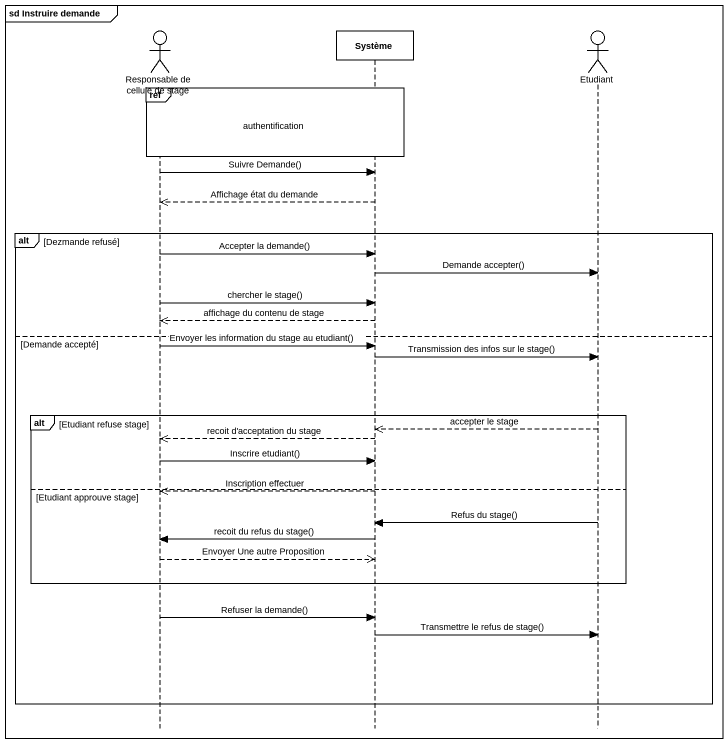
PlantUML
@startuml
mainframe sd Instruire demande
hide footbox
actor "Responsable de cellule de stage" as Responsable_de_cellule_de
participant Système
actor Etudiant

ref over Responsable_de_cellule_de, Système : authentification
Responsable_de_cellule_de -> Système : Suivre Demande()
Système -->> Responsable_de_cellule_de : Affichage état du demande
alt Dezmande refusé
  Responsable_de_cellule_de -> Système : Accepter la demande()
  Système -> Etudiant : Demande accepter()
  Responsable_de_cellule_de -> Système : chercher le stage()
  Système -->> Responsable_de_cellule_de : affichage du contenu de stage
else Demande accepté
  Responsable_de_cellule_de -> Système : Envoyer les information du stage au etudiant()
  Système -> Etudiant : Transmission des infos sur le stage()
  alt Etudiant refuse stage
    Etudiant -->> Système : accepter le stage
    Système -->> Responsable_de_cellule_de : recoit d'acceptation du stage
    Responsable_de_cellule_de -> Système : Inscrire etudiant()
  else Etudiant approuve stage
    Système -->> Responsable_de_cellule_de : Inscription effectuer
    Etudiant -> Système : Refus du stage()
    Système -> Responsable_de_cellule_de : recoit du refus du stage()
    Responsable_de_cellule_de -->> Système : Envoyer Une autre Proposition
  end
  Responsable_de_cellule_de -> Système : Refuser la demande()
  Système -> Etudiant : Transmettre le refus de stage()
end
@enduml
